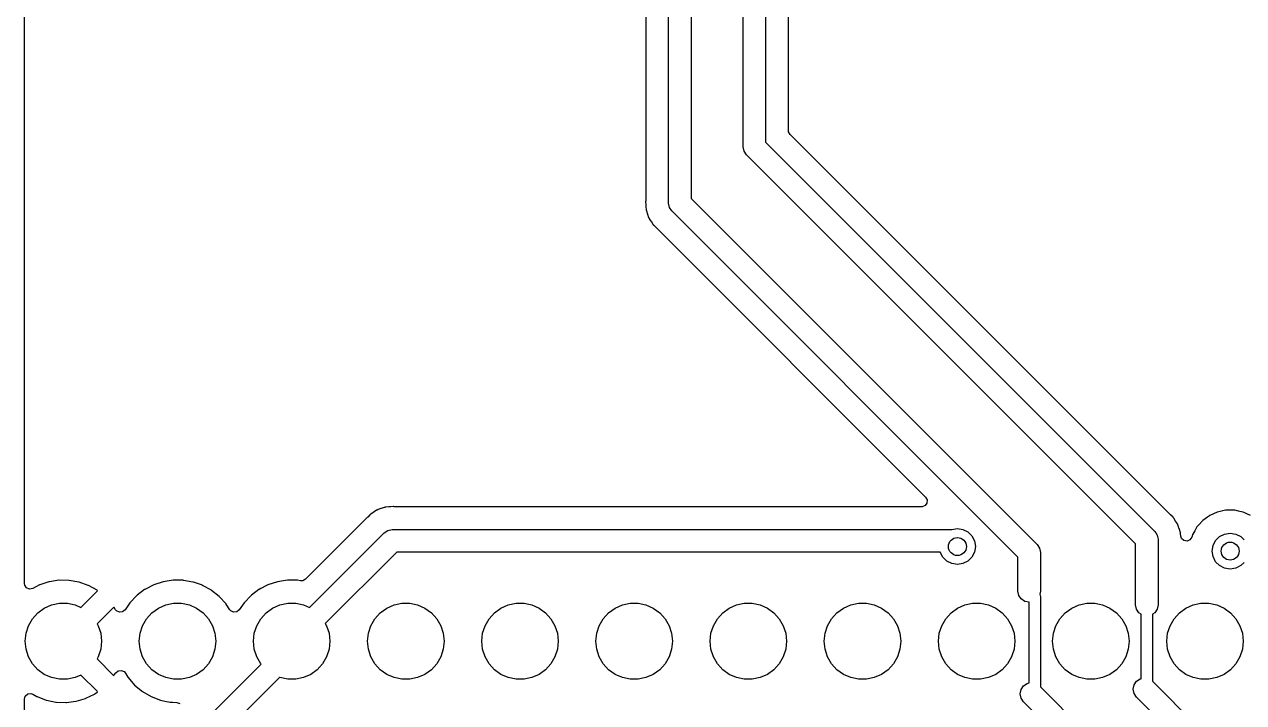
# Model space of a CAD drawing. Extents: x 132 to 182, y -154 to -53.
# Drawn here: x 132.36 to 159.48, y -119.42 to -104.33 of the extents above; entities that cross this region are included whole.
import ezdxf

# ---------------------------------------------------------------- set-up
doc = ezdxf.new("R2010")
doc.units = 0
doc.layers.add('BLACK', color=7, linetype='CONTINUOUS')

msp = doc.modelspace()

# ---------------------------------------------------------------- linework, layer by layer
at = {"layer": 'BLACK', "linetype": 'CONTINUOUS'}
for p, q in [((132.356, -116.772), (132.356, -62.8244)), ((146.689, -108.309), (146.689, -73.6203)), ((147.189, -73.5168), (147.189, -108.205)), ((146.18, -73.8831), (146.18, -108.242)), ((148.348, -107.061), (148.348, -80.6624)), ((148.848, -80.766), (148.848, -106.957)), ((149.356, -106.694), (149.356, -88.3661)), ((149.359, -106.721), (149.356, -106.694)), ((149.393, -106.783), (149.359, -106.721)), ((157.855, -115.245), (149.393, -106.783)), ((148.367, -107.156), (148.348, -107.061)), ((148.848, -106.957), (157.504, -115.614)), ((148.421, -107.237), (148.367, -107.156)), ((157.078, -115.894), (148.421, -107.237)), ((147.189, -108.205), (154.888, -115.904)), ((146.179, -108.261), (146.176, -108.282)), ((146.176, -108.282), (146.176, -108.289)), ((146.176, -108.289), (146.176, -108.289)), ((146.176, -108.289), (146.18, -108.335)), ((146.18, -108.242), (146.179, -108.261)), ((146.18, -108.335), (146.18, -108.345)), ((146.18, -108.345), (146.18, -108.353)), ((146.18, -108.353), (146.181, -108.357)), ((146.181, -108.357), (146.184, -108.381)), ((146.184, -108.381), (146.184, -108.386)), ((146.184, -108.386), (146.19, -108.458)), ((146.19, -108.458), (146.192, -108.465)), ((146.192, -108.465), (146.194, -108.471)), ((146.194, -108.471), (146.195, -108.477)), ((146.195, -108.477), (146.196, -108.484)), ((146.196, -108.484), (146.221, -108.553)), ((146.708, -108.404), (146.689, -108.309)), ((146.762, -108.485), (146.708, -108.404)), ((154.461, -116.185), (146.762, -108.485)), ((146.221, -108.553), (146.222, -108.557)), ((146.222, -108.557), (146.245, -108.627)), ((146.245, -108.627), (146.248, -108.633)), ((146.248, -108.633), (146.251, -108.638)), ((146.251, -108.638), (146.254, -108.644)), ((146.254, -108.644), (146.256, -108.651)), ((146.256, -108.651), (146.26, -108.657)), ((146.26, -108.657), (146.26, -108.657)), ((146.26, -108.657), (146.296, -108.712)), ((146.296, -108.712), (146.299, -108.715)), ((146.299, -108.715), (146.336, -108.778)), ((146.336, -108.778), (146.34, -108.782)), ((146.34, -108.782), (146.34, -108.782)), ((146.34, -108.782), (146.344, -108.786)), ((146.344, -108.786), (146.344, -108.786)), ((146.344, -108.786), (146.346, -108.789)), ((146.346, -108.789), (146.349, -108.792)), ((146.349, -108.792), (146.353, -108.799)), ((146.353, -108.799), (146.358, -108.804)), ((146.358, -108.804), (146.409, -108.852)), ((146.409, -108.852), (146.412, -108.854)), ((146.412, -108.854), (152.408, -114.85)), ((152.437, -114.984), (152.394, -115.04)), ((152.408, -114.85), (152.442, -114.913)), ((152.442, -114.913), (152.437, -114.984)), ((140.043, -115.243), (139.995, -115.294)), ((140.048, -115.238), (140.043, -115.243)), ((140.054, -115.234), (140.048, -115.238)), ((140.058, -115.231), (140.054, -115.234)), ((140.061, -115.229), (140.058, -115.231)), ((140.069, -115.221), (140.061, -115.229)), ((140.061, -115.229), (140.061, -115.229)), ((140.132, -115.184), (140.069, -115.221)), ((140.135, -115.181), (140.132, -115.184)), ((140.19, -115.145), (140.135, -115.181)), ((140.196, -115.141), (140.19, -115.145)), ((140.19, -115.145), (140.19, -115.145)), ((140.203, -115.139), (140.196, -115.141)), ((140.209, -115.136), (140.203, -115.139)), ((140.214, -115.133), (140.209, -115.136)), ((140.22, -115.13), (140.214, -115.133)), ((140.227, -115.127), (140.22, -115.13)), ((140.29, -115.107), (140.227, -115.127)), ((140.227, -115.127), (140.227, -115.127)), ((140.294, -115.106), (140.29, -115.107)), ((140.363, -115.081), (140.294, -115.106)), ((140.37, -115.08), (140.363, -115.081)), ((140.376, -115.079), (140.37, -115.08)), ((140.382, -115.077), (140.376, -115.079)), ((140.389, -115.075), (140.382, -115.077)), ((140.396, -115.075), (140.389, -115.075)), ((140.461, -115.069), (140.396, -115.075)), ((140.396, -115.075), (140.396, -115.075)), ((140.466, -115.069), (140.461, -115.069)), ((140.481, -115.067), (140.466, -115.069)), ((140.494, -115.066), (140.481, -115.067)), ((140.502, -115.066), (140.494, -115.066)), ((140.512, -115.065), (140.502, -115.066)), ((140.558, -115.061), (140.512, -115.065)), ((140.565, -115.061), (140.558, -115.061)), ((140.558, -115.061), (140.558, -115.061)), ((140.572, -115.062), (140.565, -115.061)), ((140.579, -115.063), (140.572, -115.062)), ((140.572, -115.062), (140.572, -115.062)), ((140.586, -115.064), (140.579, -115.063)), ((140.605, -115.066), (140.586, -115.064)), ((152.319, -115.066), (140.605, -115.066)), ((152.328, -115.065), (152.319, -115.066)), ((152.394, -115.04), (152.328, -115.065)), ((157.857, -115.247), (157.855, -115.245)), ((157.913, -115.3), (157.857, -115.247)), ((158.721, -115.265), (158.677, -115.297)), ((158.726, -115.261), (158.721, -115.265)), ((158.721, -115.265), (158.721, -115.265)), ((158.732, -115.259), (158.726, -115.261)), ((158.895, -115.186), (158.732, -115.259)), ((158.732, -115.259), (158.732, -115.259)), ((158.901, -115.184), (158.895, -115.186)), ((158.895, -115.186), (158.895, -115.186)), ((158.994, -115.164), (158.901, -115.184)), ((159.081, -115.145), (158.994, -115.164)), ((159.087, -115.144), (159.081, -115.145)), ((159.081, -115.145), (159.081, -115.145)), ((159.278, -115.144), (159.087, -115.144)), ((159.285, -115.145), (159.278, -115.144)), ((159.372, -115.164), (159.285, -115.145)), ((159.285, -115.145), (159.285, -115.145)), ((159.465, -115.184), (159.372, -115.164)), ((159.471, -115.186), (159.465, -115.184)), ((159.634, -115.259), (159.471, -115.186)), ((159.471, -115.186), (159.471, -115.186)), ((139.993, -115.297), (138.61, -116.679)), ((139.995, -115.294), (139.993, -115.297)), ((152.991, -115.571), (153.115, -115.551)), ((153.115, -115.551), (153.238, -115.571)), ((157.917, -115.307), (157.913, -115.3)), ((157.92, -115.31), (157.917, -115.307)), ((157.923, -115.313), (157.92, -115.31)), ((157.93, -115.321), (157.923, -115.313)), ((157.923, -115.313), (157.923, -115.313)), ((157.968, -115.384), (157.93, -115.321)), ((157.97, -115.387), (157.968, -115.384)), ((158.01, -115.448), (157.97, -115.387)), ((158.013, -115.455), (158.01, -115.448)), ((158.016, -115.461), (158.013, -115.455)), ((158.018, -115.466), (158.016, -115.461)), ((158.022, -115.472), (158.018, -115.466)), ((158.024, -115.479), (158.022, -115.472)), ((158.044, -115.542), (158.024, -115.479)), ((158.024, -115.479), (158.024, -115.479)), ((158.046, -115.546), (158.044, -115.542)), ((158.071, -115.615), (158.046, -115.546)), ((158.444, -115.516), (158.395, -115.6)), ((158.493, -115.461), (158.444, -115.516)), ((158.567, -115.379), (158.493, -115.461)), ((158.572, -115.374), (158.567, -115.379)), ((158.567, -115.379), (158.567, -115.379)), ((158.677, -115.297), (158.572, -115.374)), ((138.699, -117.31), (140.361, -115.647)), ((140.361, -115.647), (140.443, -115.593)), ((140.443, -115.593), (140.538, -115.574)), ((140.538, -115.574), (152.984, -115.574)), ((152.984, -115.574), (152.991, -115.571)), ((153.238, -115.571), (153.35, -115.627)), ((153.35, -115.627), (153.438, -115.716)), ((153.438, -115.716), (153.495, -115.827)), ((153.495, -115.827), (153.515, -115.951)), ((157.504, -115.614), (157.504, -115.614)), ((157.504, -115.614), (157.527, -115.647)), ((157.527, -115.647), (157.559, -115.695)), ((157.559, -115.695), (157.578, -115.79)), ((157.578, -115.79), (157.578, -115.79)), ((157.578, -115.79), (157.578, -117.246)), ((158.072, -115.622), (158.071, -115.615)), ((158.073, -115.628), (158.072, -115.622)), ((158.074, -115.634), (158.073, -115.628)), ((158.076, -115.641), (158.074, -115.634)), ((158.08, -115.678), (158.076, -115.641)), ((158.082, -115.713), (158.08, -115.678)), ((158.083, -115.718), (158.082, -115.713)), ((158.083, -115.719), (158.083, -115.718)), ((158.1, -115.77), (158.083, -115.719)), ((158.153, -115.818), (158.1, -115.77)), ((158.223, -115.83), (158.153, -115.818)), ((158.288, -115.802), (158.223, -115.83)), ((158.328, -115.744), (158.288, -115.802)), ((158.336, -115.719), (158.328, -115.744)), ((158.348, -115.681), (158.336, -115.719)), ((158.352, -115.674), (158.348, -115.681)), ((158.395, -115.6), (158.352, -115.674)), ((158.802, -115.929), (158.859, -115.817)), ((158.859, -115.817), (158.948, -115.729)), ((158.948, -115.729), (159.059, -115.672)), ((159.059, -115.672), (159.183, -115.653)), ((159.183, -115.653), (159.306, -115.672)), ((159.306, -115.672), (159.418, -115.729)), ((159.418, -115.729), (159.492, -115.803)), ((140.642, -116.074), (139.051, -117.665)), ((152.734, -116.074), (140.642, -116.074)), ((152.734, -116.075), (152.734, -116.074)), ((152.791, -116.186), (152.734, -116.075)), ((153.495, -116.075), (153.438, -116.186)), ((153.515, -115.951), (153.495, -116.075)), ((154.888, -115.904), (154.888, -115.904)), ((154.888, -115.904), (154.942, -115.985)), ((154.942, -115.985), (154.961, -116.081)), ((154.961, -116.081), (154.961, -116.942)), ((157.078, -117.246), (157.078, -115.894)), ((158.783, -116.053), (158.802, -115.929)), ((158.802, -116.176), (158.783, -116.053)), ((152.88, -116.275), (152.791, -116.186)), ((152.991, -116.331), (152.88, -116.275)), ((153.115, -116.351), (152.991, -116.331)), ((153.238, -116.331), (153.115, -116.351)), ((153.35, -116.275), (153.238, -116.331)), ((153.438, -116.186), (153.35, -116.275)), ((154.461, -116.942), (154.461, -116.185)), ((158.859, -116.288), (158.802, -116.176)), ((158.948, -116.376), (158.859, -116.288)), ((159.492, -116.303), (159.418, -116.376)), ((159.059, -116.433), (158.948, -116.376)), ((159.183, -116.453), (159.059, -116.433)), ((159.306, -116.433), (159.183, -116.453)), ((159.418, -116.376), (159.306, -116.433)), ((132.364, -116.813), (132.356, -116.772)), ((132.405, -116.871), (132.364, -116.813)), ((132.471, -116.897), (132.405, -116.871)), ((132.541, -116.883), (132.471, -116.897)), ((132.69, -116.805), (132.541, -116.883)), ((132.7, -116.801), (132.69, -116.805)), ((132.902, -116.735), (132.7, -116.801)), ((132.912, -116.733), (132.902, -116.735)), ((133.123, -116.701), (132.912, -116.733)), ((133.133, -116.7), (133.123, -116.701)), ((133.346, -116.703), (133.133, -116.7)), ((133.356, -116.704), (133.346, -116.703)), ((133.566, -116.741), (133.356, -116.704)), ((133.576, -116.743), (133.566, -116.741)), ((133.777, -116.815), (133.576, -116.743)), ((133.786, -116.819), (133.777, -116.815)), ((133.973, -116.922), (133.786, -116.819)), ((135.032, -116.909), (134.867, -117.033)), ((135.037, -116.906), (135.032, -116.909)), ((135.032, -116.909), (135.032, -116.909)), ((135.077, -116.885), (135.037, -116.906)), ((135.204, -116.819), (135.077, -116.885)), ((135.235, -116.803), (135.204, -116.819)), ((135.447, -116.733), (135.235, -116.803)), ((135.668, -116.699), (135.447, -116.733)), ((135.673, -116.699), (135.668, -116.699)), ((135.817, -116.701), (135.673, -116.699)), ((135.673, -116.699), (135.673, -116.699)), ((135.891, -116.702), (135.817, -116.701)), ((135.896, -116.703), (135.891, -116.702)), ((136.106, -116.74), (135.896, -116.703)), ((135.896, -116.703), (135.896, -116.703)), ((136.111, -116.741), (136.106, -116.74)), ((136.106, -116.74), (136.106, -116.74)), ((136.116, -116.743), (136.111, -116.741)), ((136.317, -116.814), (136.116, -116.743)), ((136.116, -116.743), (136.116, -116.743)), ((136.322, -116.816), (136.317, -116.814)), ((136.317, -116.814), (136.317, -116.814)), ((136.517, -116.924), (136.322, -116.816)), ((137.572, -116.909), (137.407, -117.033)), ((137.577, -116.906), (137.572, -116.909)), ((137.572, -116.909), (137.572, -116.909)), ((137.617, -116.885), (137.577, -116.906)), ((137.744, -116.819), (137.617, -116.885)), ((137.775, -116.803), (137.744, -116.819)), ((137.987, -116.733), (137.775, -116.803)), ((138.208, -116.699), (137.987, -116.733)), ((138.213, -116.699), (138.208, -116.699)), ((138.357, -116.701), (138.213, -116.699)), ((138.213, -116.699), (138.213, -116.699)), ((138.431, -116.702), (138.357, -116.701)), ((138.499, -116.714), (138.431, -116.702)), ((138.548, -116.713), (138.499, -116.714)), ((138.61, -116.679), (138.548, -116.713)), ((133.615, -117.308), (133.976, -116.947)), ((133.977, -116.924), (133.973, -116.922)), ((133.976, -116.947), (133.983, -116.934)), ((133.983, -116.934), (133.977, -116.924)), ((134.858, -117.04), (134.704, -117.201)), ((134.867, -117.033), (134.858, -117.04)), ((136.521, -116.927), (136.517, -116.924)), ((136.689, -117.059), (136.521, -116.927)), ((136.521, -116.927), (136.521, -116.927)), ((136.693, -117.062), (136.689, -117.059)), ((136.689, -117.059), (136.689, -117.059)), ((136.843, -117.227), (136.693, -117.062)), ((137.398, -117.04), (137.244, -117.201)), ((137.407, -117.033), (137.398, -117.04)), ((154.48, -117.037), (154.461, -116.942)), ((154.535, -117.118), (154.48, -117.037)), ((154.616, -117.173), (154.535, -117.118)), ((154.711, -117.192), (154.616, -117.173)), ((154.961, -116.942), (154.948, -117.009)), ((154.948, -117.009), (154.948, -117.009)), ((154.948, -117.009), (154.955, -117.039)), ((154.955, -117.039), (154.963, -117.069)), ((154.963, -117.069), (154.963, -119.075)), ((132.535, -117.56), (132.654, -117.428)), ((132.654, -117.428), (132.798, -117.323)), ((132.798, -117.323), (132.96, -117.251)), ((132.96, -117.251), (133.134, -117.214)), ((133.134, -117.214), (133.312, -117.214)), ((133.312, -117.214), (133.486, -117.251)), ((133.486, -117.251), (133.615, -117.308)), ((134.336, -117.306), (133.973, -117.668)), ((134.345, -117.301), (134.336, -117.306)), ((134.356, -117.31), (134.345, -117.301)), ((134.386, -117.357), (134.356, -117.31)), ((134.407, -117.381), (134.386, -117.357)), ((134.47, -117.412), (134.407, -117.381)), ((134.541, -117.404), (134.47, -117.412)), ((134.596, -117.359), (134.541, -117.404)), ((134.704, -117.201), (134.596, -117.359)), ((134.596, -117.359), (134.596, -117.359)), ((135.075, -117.56), (135.194, -117.428)), ((135.194, -117.428), (135.338, -117.323)), ((135.338, -117.323), (135.5, -117.251)), ((135.5, -117.251), (135.674, -117.214)), ((135.674, -117.214), (135.852, -117.214)), ((135.852, -117.214), (136.026, -117.251)), ((136.026, -117.251), (136.188, -117.323)), ((136.188, -117.323), (136.332, -117.428)), ((136.332, -117.428), (136.451, -117.56)), ((136.846, -117.232), (136.843, -117.227)), ((136.926, -117.356), (136.846, -117.232)), ((136.846, -117.232), (136.846, -117.232)), ((136.947, -117.381), (136.926, -117.356)), ((137.011, -117.412), (136.947, -117.381)), ((137.081, -117.404), (137.011, -117.412)), ((137.136, -117.359), (137.081, -117.404)), ((137.244, -117.201), (137.136, -117.359)), ((137.615, -117.56), (137.734, -117.428)), ((137.734, -117.428), (137.878, -117.323)), ((137.878, -117.323), (138.04, -117.251)), ((138.04, -117.251), (138.214, -117.214)), ((138.214, -117.214), (138.392, -117.214)), ((138.392, -117.214), (138.566, -117.251)), ((138.566, -117.251), (138.699, -117.31)), ((140.155, -117.56), (140.274, -117.428)), ((140.274, -117.428), (140.418, -117.323)), ((140.418, -117.323), (140.58, -117.251)), ((140.58, -117.251), (140.754, -117.214)), ((140.754, -117.214), (140.932, -117.214)), ((140.932, -117.214), (141.106, -117.251)), ((141.106, -117.251), (141.268, -117.323)), ((141.268, -117.323), (141.412, -117.428)), ((141.412, -117.428), (141.531, -117.56)), ((142.695, -117.56), (142.814, -117.428)), ((142.814, -117.428), (142.958, -117.323)), ((142.958, -117.323), (143.12, -117.251)), ((143.12, -117.251), (143.294, -117.214)), ((143.294, -117.214), (143.472, -117.214)), ((143.472, -117.214), (143.646, -117.251)), ((143.646, -117.251), (143.808, -117.323)), ((143.808, -117.323), (143.952, -117.428)), ((143.952, -117.428), (144.071, -117.56)), ((145.235, -117.56), (145.354, -117.428)), ((145.354, -117.428), (145.498, -117.323)), ((145.498, -117.323), (145.66, -117.251)), ((145.66, -117.251), (145.834, -117.214)), ((145.834, -117.214), (146.012, -117.214)), ((146.012, -117.214), (146.186, -117.251)), ((146.186, -117.251), (146.348, -117.323)), ((146.348, -117.323), (146.492, -117.428)), ((146.492, -117.428), (146.611, -117.56)), ((147.775, -117.56), (147.894, -117.428)), ((147.894, -117.428), (148.038, -117.323)), ((148.038, -117.323), (148.2, -117.251)), ((148.2, -117.251), (148.374, -117.214)), ((148.374, -117.214), (148.552, -117.214)), ((148.552, -117.214), (148.726, -117.251)), ((148.726, -117.251), (148.888, -117.323)), ((148.888, -117.323), (149.032, -117.428)), ((149.032, -117.428), (149.151, -117.56)), ((150.315, -117.56), (150.434, -117.428)), ((150.434, -117.428), (150.578, -117.323)), ((150.578, -117.323), (150.74, -117.251)), ((150.74, -117.251), (150.914, -117.214)), ((150.914, -117.214), (151.092, -117.214)), ((151.092, -117.214), (151.266, -117.251)), ((151.266, -117.251), (151.428, -117.323)), ((151.428, -117.323), (151.572, -117.428)), ((151.572, -117.428), (151.691, -117.56)), ((152.855, -117.56), (152.974, -117.428)), ((152.974, -117.428), (153.118, -117.323)), ((153.118, -117.323), (153.28, -117.251)), ((153.28, -117.251), (153.454, -117.214)), ((153.454, -117.214), (153.632, -117.214)), ((153.632, -117.214), (153.806, -117.251)), ((153.806, -117.251), (153.968, -117.323)), ((153.968, -117.323), (154.112, -117.428)), ((154.112, -117.428), (154.231, -117.56)), ((154.713, -117.191), (154.711, -117.192)), ((154.713, -118.987), (154.713, -117.191)), ((155.395, -117.56), (155.514, -117.428)), ((155.514, -117.428), (155.658, -117.323)), ((155.658, -117.323), (155.82, -117.251)), ((155.82, -117.251), (155.994, -117.214)), ((155.994, -117.214), (156.172, -117.214)), ((156.172, -117.214), (156.346, -117.251)), ((156.346, -117.251), (156.508, -117.323)), ((156.508, -117.323), (156.652, -117.428)), ((156.652, -117.428), (156.771, -117.56)), ((157.097, -117.342), (157.078, -117.246)), ((157.151, -117.423), (157.097, -117.342)), ((157.203, -117.458), (157.151, -117.423)), ((157.504, -117.423), (157.453, -117.458)), ((157.559, -117.342), (157.504, -117.423)), ((157.578, -117.246), (157.559, -117.342)), ((157.935, -117.56), (158.054, -117.428)), ((158.054, -117.428), (158.198, -117.323)), ((158.198, -117.323), (158.36, -117.251)), ((158.36, -117.251), (158.534, -117.214)), ((158.534, -117.214), (158.712, -117.214)), ((158.712, -117.214), (158.886, -117.251)), ((158.886, -117.251), (159.048, -117.323)), ((159.048, -117.323), (159.192, -117.428)), ((159.192, -117.428), (159.311, -117.56)), ((132.392, -117.882), (132.446, -117.713)), ((132.446, -117.713), (132.535, -117.56)), ((133.973, -117.668), (134, -117.713)), ((134, -117.713), (134.054, -117.882)), ((134.932, -117.882), (134.986, -117.713)), ((134.986, -117.713), (135.075, -117.56)), ((136.451, -117.56), (136.54, -117.713)), ((136.54, -117.713), (136.594, -117.882)), ((137.472, -117.882), (137.526, -117.713)), ((137.526, -117.713), (137.615, -117.56)), ((139.051, -117.665), (139.08, -117.713)), ((139.08, -117.713), (139.134, -117.882)), ((140.012, -117.882), (140.066, -117.713)), ((140.066, -117.713), (140.155, -117.56)), ((141.531, -117.56), (141.62, -117.713)), ((141.62, -117.713), (141.674, -117.882)), ((142.552, -117.882), (142.606, -117.713)), ((142.606, -117.713), (142.695, -117.56)), ((144.071, -117.56), (144.16, -117.713)), ((144.16, -117.713), (144.214, -117.882)), ((145.092, -117.882), (145.146, -117.713)), ((145.146, -117.713), (145.235, -117.56)), ((146.611, -117.56), (146.7, -117.713)), ((146.7, -117.713), (146.754, -117.882)), ((147.632, -117.882), (147.686, -117.713)), ((147.686, -117.713), (147.775, -117.56)), ((149.151, -117.56), (149.24, -117.713)), ((149.24, -117.713), (149.294, -117.882)), ((150.172, -117.882), (150.226, -117.713)), ((150.226, -117.713), (150.315, -117.56)), ((151.691, -117.56), (151.78, -117.713)), ((151.78, -117.713), (151.834, -117.882)), ((152.712, -117.882), (152.766, -117.713)), ((152.766, -117.713), (152.855, -117.56)), ((154.231, -117.56), (154.32, -117.713)), ((154.32, -117.713), (154.374, -117.882)), ((155.252, -117.882), (155.306, -117.713)), ((155.306, -117.713), (155.395, -117.56)), ((156.771, -117.56), (156.86, -117.713)), ((156.86, -117.713), (156.914, -117.882)), ((157.203, -118.891), (157.203, -117.458)), ((157.453, -117.458), (157.453, -118.949)), ((157.792, -117.882), (157.846, -117.713)), ((157.846, -117.713), (157.935, -117.56)), ((159.311, -117.56), (159.4, -117.713)), ((159.4, -117.713), (159.454, -117.882)), ((132.373, -118.059), (132.392, -117.882)), ((134.054, -117.882), (134.073, -118.059)), ((134.913, -118.059), (134.932, -117.882)), ((136.594, -117.882), (136.613, -118.059)), ((137.453, -118.059), (137.472, -117.882)), ((139.134, -117.882), (139.153, -118.059)), ((139.993, -118.059), (140.012, -117.882)), ((141.674, -117.882), (141.693, -118.059)), ((142.533, -118.059), (142.552, -117.882)), ((144.214, -117.882), (144.233, -118.059)), ((145.073, -118.059), (145.092, -117.882)), ((146.754, -117.882), (146.773, -118.059)), ((147.613, -118.059), (147.632, -117.882)), ((149.294, -117.882), (149.313, -118.059)), ((150.153, -118.059), (150.172, -117.882)), ((151.834, -117.882), (151.853, -118.059)), ((152.693, -118.059), (152.712, -117.882)), ((154.374, -117.882), (154.393, -118.059)), ((155.233, -118.059), (155.252, -117.882)), ((156.914, -117.882), (156.933, -118.059)), ((157.773, -118.059), (157.792, -117.882)), ((159.454, -117.882), (159.473, -118.059)), ((132.392, -118.236), (132.373, -118.059)), ((132.446, -118.405), (132.392, -118.236)), ((134.054, -118.236), (134, -118.405)), ((134.073, -118.059), (134.054, -118.236)), ((134.932, -118.236), (134.913, -118.059)), ((134.986, -118.405), (134.932, -118.236)), ((136.594, -118.236), (136.54, -118.405)), ((136.613, -118.059), (136.594, -118.236)), ((137.472, -118.236), (137.453, -118.059)), ((137.526, -118.405), (137.472, -118.236)), ((139.134, -118.236), (139.08, -118.405)), ((139.153, -118.059), (139.134, -118.236)), ((140.012, -118.236), (139.993, -118.059)), ((140.066, -118.405), (140.012, -118.236)), ((141.674, -118.236), (141.62, -118.405)), ((141.693, -118.059), (141.674, -118.236)), ((142.552, -118.236), (142.533, -118.059)), ((142.606, -118.405), (142.552, -118.236)), ((144.214, -118.236), (144.16, -118.405)), ((144.233, -118.059), (144.214, -118.236)), ((145.092, -118.236), (145.073, -118.059)), ((145.146, -118.405), (145.092, -118.236)), ((146.754, -118.236), (146.7, -118.405)), ((146.773, -118.059), (146.754, -118.236)), ((147.632, -118.236), (147.613, -118.059)), ((147.686, -118.405), (147.632, -118.236)), ((149.294, -118.236), (149.24, -118.405)), ((149.313, -118.059), (149.294, -118.236)), ((150.172, -118.236), (150.153, -118.059)), ((150.226, -118.405), (150.172, -118.236)), ((151.834, -118.236), (151.78, -118.405)), ((151.853, -118.059), (151.834, -118.236)), ((152.712, -118.236), (152.693, -118.059)), ((152.766, -118.405), (152.712, -118.236)), ((154.374, -118.236), (154.32, -118.405)), ((154.393, -118.059), (154.374, -118.236)), ((155.252, -118.236), (155.233, -118.059)), ((155.306, -118.405), (155.252, -118.236)), ((156.914, -118.236), (156.86, -118.405)), ((156.933, -118.059), (156.914, -118.236)), ((157.792, -118.236), (157.773, -118.059)), ((157.846, -118.405), (157.792, -118.236)), ((159.454, -118.236), (159.4, -118.405)), ((159.473, -118.059), (159.454, -118.236)), ((132.535, -118.559), (132.446, -118.405)), ((134, -118.405), (133.973, -118.45)), ((133.973, -118.45), (134.333, -118.81)), ((135.075, -118.559), (134.986, -118.405)), ((136.54, -118.405), (136.451, -118.559)), ((137.615, -118.559), (137.526, -118.405)), ((139.08, -118.405), (138.991, -118.559)), ((140.155, -118.559), (140.066, -118.405)), ((141.62, -118.405), (141.531, -118.559)), ((142.695, -118.559), (142.606, -118.405)), ((144.16, -118.405), (144.071, -118.559)), ((145.235, -118.559), (145.146, -118.405)), ((146.7, -118.405), (146.611, -118.559)), ((147.775, -118.559), (147.686, -118.405)), ((149.24, -118.405), (149.151, -118.559)), ((150.315, -118.559), (150.226, -118.405)), ((151.78, -118.405), (151.691, -118.559)), ((152.855, -118.559), (152.766, -118.405)), ((154.32, -118.405), (154.231, -118.559)), ((155.395, -118.559), (155.306, -118.405)), ((156.86, -118.405), (156.771, -118.559)), ((157.935, -118.559), (157.846, -118.405)), ((159.4, -118.405), (159.311, -118.559)), ((132.654, -118.691), (132.535, -118.559)), ((132.798, -118.795), (132.654, -118.691)), ((132.96, -118.868), (132.798, -118.795)), ((133.427, -122.759), (137.621, -118.565)), ((133.615, -118.81), (133.486, -118.868)), ((133.974, -119.169), (133.615, -118.81)), ((134.333, -118.81), (134.345, -118.817)), ((134.345, -118.817), (134.357, -118.808)), ((134.357, -118.808), (134.391, -118.761)), ((134.391, -118.761), (134.392, -118.762)), ((134.392, -118.762), (134.439, -118.719)), ((134.439, -118.719), (134.509, -118.706)), ((134.509, -118.706), (134.575, -118.734)), ((134.575, -118.734), (134.603, -118.766)), ((134.603, -118.766), (134.66, -118.86)), ((135.194, -118.691), (135.075, -118.559)), ((135.338, -118.795), (135.194, -118.691)), ((135.5, -118.868), (135.338, -118.795)), ((136.188, -118.795), (136.026, -118.868)), ((136.332, -118.691), (136.188, -118.795)), ((136.451, -118.559), (136.332, -118.691)), ((137.621, -118.565), (137.615, -118.559)), ((138.728, -118.795), (138.566, -118.868)), ((138.872, -118.691), (138.728, -118.795)), ((138.991, -118.559), (138.872, -118.691)), ((140.274, -118.691), (140.155, -118.559)), ((140.418, -118.795), (140.274, -118.691)), ((140.58, -118.868), (140.418, -118.795)), ((141.268, -118.795), (141.106, -118.868)), ((141.412, -118.691), (141.268, -118.795)), ((141.531, -118.559), (141.412, -118.691)), ((142.814, -118.691), (142.695, -118.559)), ((142.958, -118.795), (142.814, -118.691)), ((143.12, -118.868), (142.958, -118.795)), ((143.808, -118.795), (143.646, -118.868)), ((143.952, -118.691), (143.808, -118.795)), ((144.071, -118.559), (143.952, -118.691)), ((145.354, -118.691), (145.235, -118.559)), ((145.498, -118.795), (145.354, -118.691)), ((145.66, -118.868), (145.498, -118.795)), ((146.348, -118.795), (146.186, -118.868)), ((146.492, -118.691), (146.348, -118.795)), ((146.611, -118.559), (146.492, -118.691)), ((147.894, -118.691), (147.775, -118.559)), ((148.038, -118.795), (147.894, -118.691)), ((148.2, -118.868), (148.038, -118.795)), ((148.888, -118.795), (148.726, -118.868)), ((149.032, -118.691), (148.888, -118.795)), ((149.151, -118.559), (149.032, -118.691)), ((150.434, -118.691), (150.315, -118.559)), ((150.578, -118.795), (150.434, -118.691)), ((150.74, -118.868), (150.578, -118.795)), ((151.428, -118.795), (151.266, -118.868)), ((151.572, -118.691), (151.428, -118.795)), ((151.691, -118.559), (151.572, -118.691)), ((152.974, -118.691), (152.855, -118.559)), ((153.118, -118.795), (152.974, -118.691)), ((153.28, -118.868), (153.118, -118.795)), ((153.968, -118.795), (153.806, -118.868)), ((154.112, -118.691), (153.968, -118.795)), ((154.231, -118.559), (154.112, -118.691)), ((155.514, -118.691), (155.395, -118.559)), ((155.658, -118.795), (155.514, -118.691)), ((155.82, -118.868), (155.658, -118.795)), ((156.508, -118.795), (156.346, -118.868)), ((156.652, -118.691), (156.508, -118.795)), ((156.771, -118.559), (156.652, -118.691)), ((158.054, -118.691), (157.935, -118.559)), ((158.198, -118.795), (158.054, -118.691)), ((158.36, -118.868), (158.198, -118.795)), ((159.048, -118.795), (158.886, -118.868)), ((159.192, -118.691), (159.048, -118.795)), ((159.311, -118.559), (159.192, -118.691)), ((133.134, -118.905), (132.96, -118.868)), ((133.312, -118.905), (133.134, -118.905)), ((133.486, -118.868), (133.312, -118.905)), ((138.03, -118.863), (133.854, -123.04)), ((134.66, -118.86), (134.66, -118.86)), ((134.66, -118.86), (134.663, -118.864)), ((134.663, -118.864), (134.809, -119.033)), ((134.809, -119.033), (134.981, -119.176)), ((135.674, -118.905), (135.5, -118.868)), ((135.852, -118.905), (135.674, -118.905)), ((136.026, -118.868), (135.852, -118.905)), ((138.04, -118.868), (138.03, -118.863)), ((138.214, -118.905), (138.04, -118.868)), ((138.392, -118.905), (138.214, -118.905)), ((138.566, -118.868), (138.392, -118.905)), ((140.754, -118.905), (140.58, -118.868)), ((140.932, -118.905), (140.754, -118.905)), ((141.106, -118.868), (140.932, -118.905)), ((143.294, -118.905), (143.12, -118.868)), ((143.472, -118.905), (143.294, -118.905)), ((143.646, -118.868), (143.472, -118.905)), ((145.834, -118.905), (145.66, -118.868)), ((146.012, -118.905), (145.834, -118.905)), ((146.186, -118.868), (146.012, -118.905)), ((148.374, -118.905), (148.2, -118.868)), ((148.552, -118.905), (148.374, -118.905)), ((148.726, -118.868), (148.552, -118.905)), ((150.914, -118.905), (150.74, -118.868)), ((151.092, -118.905), (150.914, -118.905)), ((151.266, -118.868), (151.092, -118.905)), ((153.454, -118.905), (153.28, -118.868)), ((153.632, -118.905), (153.454, -118.905)), ((153.806, -118.868), (153.632, -118.905)), ((154.531, -119.132), (154.585, -119.051)), ((154.585, -119.051), (154.667, -118.997)), ((154.667, -118.997), (154.713, -118.987)), ((154.963, -119.075), (157.05, -121.162)), ((155.994, -118.905), (155.82, -118.868)), ((156.172, -118.905), (155.994, -118.905)), ((156.346, -118.868), (156.172, -118.905)), ((157.027, -119.126), (157.046, -119.03)), ((157.046, -119.03), (157.1, -118.949)), ((157.1, -118.949), (157.181, -118.895)), ((157.181, -118.895), (157.203, -118.891)), ((157.453, -118.949), (157.454, -118.949)), ((157.454, -118.949), (158.422, -119.917)), ((158.534, -118.905), (158.36, -118.868)), ((158.712, -118.905), (158.534, -118.905)), ((158.886, -118.868), (158.712, -118.905)), ((132.356, -119.345), (132.377, -119.277)), ((132.356, -131.815), (132.356, -119.345)), ((132.377, -119.277), (132.43, -119.231)), ((132.43, -119.231), (132.5, -119.221)), ((132.5, -119.221), (132.546, -119.237)), ((132.546, -119.237), (132.63, -119.285)), ((132.63, -119.285), (132.639, -119.29)), ((132.639, -119.29), (132.838, -119.366)), ((133.511, -119.391), (133.715, -119.329)), ((133.715, -119.329), (133.725, -119.326)), ((133.725, -119.326), (133.916, -119.232)), ((133.916, -119.232), (133.925, -119.227)), ((133.925, -119.227), (133.972, -119.193)), ((133.972, -119.193), (133.981, -119.182)), ((133.981, -119.182), (133.974, -119.169)), ((134.981, -119.176), (135.174, -119.289)), ((135.174, -119.289), (135.383, -119.368)), ((154.512, -119.228), (154.531, -119.132)), ((154.531, -119.323), (154.512, -119.228)), ((154.585, -119.404), (154.531, -119.323)), ((157.046, -119.222), (157.027, -119.126)), ((157.1, -119.303), (157.046, -119.222)), ((158.141, -120.344), (157.1, -119.303)), ((132.838, -119.366), (132.848, -119.369)), ((132.848, -119.369), (133.057, -119.411)), ((133.057, -119.411), (133.067, -119.412)), ((133.067, -119.412), (133.28, -119.42)), ((133.28, -119.42), (133.29, -119.42)), ((133.29, -119.42), (133.501, -119.393)), ((133.501, -119.393), (133.511, -119.391)), ((135.383, -119.368), (135.388, -119.369)), ((135.388, -119.369), (135.388, -119.369)), ((135.388, -119.369), (135.484, -119.389)), ((135.484, -119.389), (135.602, -119.413)), ((135.602, -119.413), (135.607, -119.413)), ((135.607, -119.413), (135.607, -119.413)), ((135.607, -119.413), (135.651, -119.415)), ((135.651, -119.415), (135.75, -119.418)), ((135.75, -119.418), (135.817, -119.441)), ((156.77, -121.589), (154.585, -119.404))]:
    msp.add_line(p, q, dxfattribs=at)
at = {"layer": 'BLACK'}
for centre in [(153.115, -115.951), (159.183, -116.053)]:
    msp.add_circle(centre, 0.2, dxfattribs=at)

doc.saveas('drawing.dxf')
